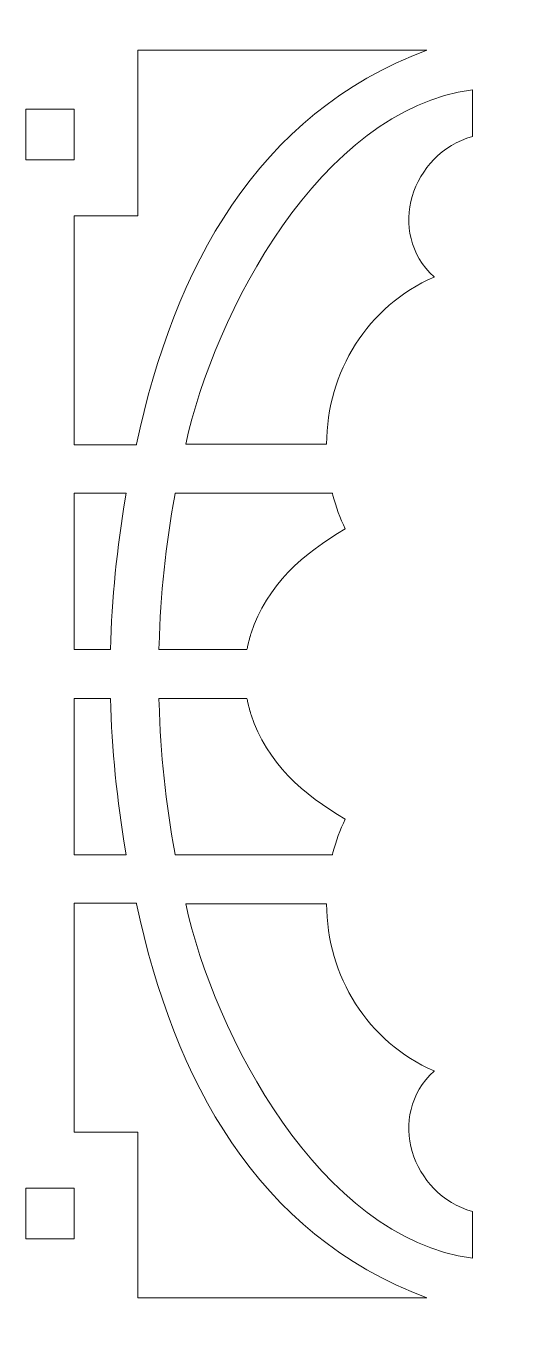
# Model space of a CAD drawing. Header units: centimetres. Extents: x -10 to 9.9, y -5 to 13.4.
# Drawn here: x 4.963 to 6.701, y 4.221 to 8.903 of the extents above; entities that cross this region are included whole.
import ezdxf

# ---------------------------------------------------------------- set-up
doc = ezdxf.new("R2010")
doc.units = ezdxf.units.CM
doc.header["$MEASUREMENT"] = 0
doc.layers.add('layer 1', color=7, linetype='Continuous')

msp = doc.modelspace()

# ---------------------------------------------------------------- linework, layer by layer
at = {"layer": 'layer 1', "color": 242, "lineweight": 9}
for points, knots in [([(0.17453, 13.44236), (0.17453, 13.44236), (0.34885, 13.44236), (0.34885, 13.44236), (0.34885, 13.44236), (0.34885, 13.44236), (9.75098, 13.44236), (9.75098, 13.44236), (9.75098, 13.44236), (9.75098, 13.44236), (9.9253, 13.44236), (9.9253, 13.44236), (9.9253, 13.44236), (9.9253, 13.44236), (9.9253, 13.26803), (9.9253, 13.26803), (9.9253, 13.26803), (9.9253, 13.26803), (9.9253, -4.82596), (9.9253, -4.82596), (9.9253, -4.82596), (9.9253, -4.82596), (9.9253, -5.00029), (9.9253, -5.00029), (9.9253, -5.00029), (9.9253, -5.00029), (9.75098, -5.00029), (9.75098, -5.00029), (9.75098, -5.00029), (9.75098, -5.00029), (0.34885, -5.00029), (0.34885, -5.00029), (0.34885, -5.00029), (0.34885, -5.00029), (0.17453, -5.00029), (0.17453, -5.00029), (0.17453, -5.00029), (0.17453, -5.00029), (0.17453, -4.82596), (0.17453, -4.82596), (0.17453, -4.82596), (0.17453, -4.82596), (0.17453, 13.26803), (0.17453, 13.26803), (0.17453, 13.26803), (0.17453, 13.26803), (0.17453, 13.44236), (0.17453, 13.44236)], [0, 0, 0, 0, 0.0769231, 0.0769231, 0.0769231, 0.0769231, 0.1538462, 0.1538462, 0.1538462, 0.1538462, 0.2307692, 0.2307692, 0.2307692, 0.2307692, 0.3076923, 0.3076923, 0.3076923, 0.3076923, 0.3846154, 0.3846154, 0.3846154, 0.3846154, 0.4615385, 0.4615385, 0.4615385, 0.4615385, 0.5384615, 0.5384615, 0.5384615, 0.5384615, 0.6153846, 0.6153846, 0.6153846, 0.6153846, 0.6923077, 0.6923077, 0.6923077, 0.6923077, 0.7692308, 0.7692308, 0.7692308, 0.7692308, 0.8461538, 0.8461538, 0.8461538, 0.8461538, 1, 1, 1, 1]), ([(5.13732, 7.39024), (5.13732, 7.39024), (5.13732, 8.21742), (5.13732, 8.21742), (5.13732, 8.21742), (5.13732, 8.21742), (5.35733, 8.21742), (5.35733, 8.21742), (5.35733, 8.21742), (5.35733, 8.21742), (5.36655, 8.21742), (5.36655, 8.21742), (5.36655, 8.21742), (5.36655, 8.21742), (5.36655, 8.81528), (5.36655, 8.81528), (5.36655, 8.81528), (5.36655, 8.81528), (6.4114, 8.81528), (6.4114, 8.81528), (6.4114, 8.81528), (5.79519, 8.58429), (5.49914, 8.03008), (5.36196, 7.39182), (5.36196, 7.39182), (5.36196, 7.39182), (5.36182, 7.39128), (5.36182, 7.39128), (5.36182, 7.39128), (5.36182, 7.39128), (5.36181, 7.39128), (5.36181, 7.39128), (5.36181, 7.39128), (5.36181, 7.39128), (5.36171, 7.39076), (5.36171, 7.39076), (5.36171, 7.39076), (5.36171, 7.39076), (5.36169, 7.39076), (5.36169, 7.39076), (5.36169, 7.39076), (5.36169, 7.39076), (5.36156, 7.39024), (5.36156, 7.39024), (5.36156, 7.39024), (5.36156, 7.39024), (5.36155, 7.39024), (5.36155, 7.39024), (5.36155, 7.39024), (5.36155, 7.39024), (5.13732, 7.39024), (5.13732, 7.39024)], [0, 0, 0, 0, 0.0714286, 0.0714286, 0.0714286, 0.0714286, 0.1428571, 0.1428571, 0.1428571, 0.1428571, 0.2142857, 0.2142857, 0.2142857, 0.2142857, 0.2857143, 0.2857143, 0.2857143, 0.2857143, 0.3571429, 0.3571429, 0.3571429, 0.3571429, 0.4285714, 0.4285714, 0.4285714, 0.4285714, 0.5, 0.5, 0.5, 0.5, 0.5714286, 0.5714286, 0.5714286, 0.5714286, 0.6428571, 0.6428571, 0.6428571, 0.6428571, 0.7142857, 0.7142857, 0.7142857, 0.7142857, 0.7857143, 0.7857143, 0.7857143, 0.7857143, 0.8571429, 0.8571429, 0.8571429, 0.8571429, 1, 1, 1, 1]), ([(5.53983, 7.39182), (5.64386, 7.86273), (6.02415, 8.59905), (6.57607, 8.67273), (6.57607, 8.67273), (6.57607, 8.67273), (6.57607, 8.50359), (6.57607, 8.50359), (6.57607, 8.50359), (6.35688, 8.44322), (6.26204, 8.1568), (6.43729, 7.99626), (6.43729, 7.99626), (6.43729, 7.99626), (6.43726, 7.99624), (6.43726, 7.99624), (6.43726, 7.99624), (6.1973, 7.88973), (6.05053, 7.65575), (6.04877, 7.39182), (6.04877, 7.39182), (6.04877, 7.39182), (5.53983, 7.39182), (5.53983, 7.39182)], [0, 0, 0, 0, 0.1428571, 0.1428571, 0.1428571, 0.1428571, 0.2857143, 0.2857143, 0.2857143, 0.2857143, 0.4285714, 0.4285714, 0.4285714, 0.4285714, 0.5714286, 0.5714286, 0.5714286, 0.5714286, 0.7142857, 0.7142857, 0.7142857, 0.7142857, 1, 1, 1, 1]), ([(5.13722, 8.60229), (5.13722, 8.60229), (5.13722, 8.41961), (5.13722, 8.41961), (5.13722, 8.41961), (5.13722, 8.41961), (4.96261, 8.41961), (4.96261, 8.41961), (4.96261, 8.41961), (4.96261, 8.41961), (4.96261, 8.60229), (4.96261, 8.60229), (4.96261, 8.60229), (4.96261, 8.60229), (5.13722, 8.60229), (5.13722, 8.60229)], [0, 0, 0, 0, 0.2, 0.2, 0.2, 0.2, 0.4, 0.4, 0.4, 0.4, 0.6, 0.6, 0.6, 0.6, 1, 1, 1, 1]), ([(5.13732, 6.6501), (5.13732, 6.6501), (5.13732, 7.21591), (5.13732, 7.21591), (5.13732, 7.21591), (5.13732, 7.21591), (5.32481, 7.21591), (5.32481, 7.21591), (5.32481, 7.21591), (5.32481, 7.21591), (5.32364, 7.20902), (5.32364, 7.20902), (5.32364, 7.20902), (5.32364, 7.20902), (5.32362, 7.20902), (5.32362, 7.20902), (5.32362, 7.20902), (5.32362, 7.20902), (5.32361, 7.20902), (5.32361, 7.20902), (5.32361, 7.20902), (5.32361, 7.20902), (5.3236, 7.20902), (5.3236, 7.20902), (5.3236, 7.20902), (5.3236, 7.20902), (5.32212, 7.20052), (5.32212, 7.20052), (5.32212, 7.20052), (5.32212, 7.20052), (5.32211, 7.20052), (5.32211, 7.20052), (5.32211, 7.20052), (5.32211, 7.20052), (5.32209, 7.20052), (5.32209, 7.20052), (5.32209, 7.20052), (5.32209, 7.20052), (5.32207, 7.20052), (5.32207, 7.20052), (5.32207, 7.20052), (5.2919, 7.01866), (5.27279, 6.83428), (5.26826, 6.6501), (5.26826, 6.6501), (5.26826, 6.6501), (5.26824, 6.6501), (5.26824, 6.6501), (5.26824, 6.6501), (5.26824, 6.6501), (5.13732, 6.6501), (5.13732, 6.6501)], [0, 0, 0, 0, 0.0714286, 0.0714286, 0.0714286, 0.0714286, 0.1428571, 0.1428571, 0.1428571, 0.1428571, 0.2142857, 0.2142857, 0.2142857, 0.2142857, 0.2857143, 0.2857143, 0.2857143, 0.2857143, 0.3571429, 0.3571429, 0.3571429, 0.3571429, 0.4285714, 0.4285714, 0.4285714, 0.4285714, 0.5, 0.5, 0.5, 0.5, 0.5714286, 0.5714286, 0.5714286, 0.5714286, 0.6428571, 0.6428571, 0.6428571, 0.6428571, 0.7142857, 0.7142857, 0.7142857, 0.7142857, 0.7857143, 0.7857143, 0.7857143, 0.7857143, 0.8571429, 0.8571429, 0.8571429, 0.8571429, 1, 1, 1, 1]), ([(6.11646, 7.08616), (5.96581, 6.99971), (5.83163, 6.88053), (5.77643, 6.70975), (5.77643, 6.70975), (5.77643, 6.70975), (5.77641, 6.70975), (5.77641, 6.70975), (5.77641, 6.70975), (5.77641, 6.70975), (5.77578, 6.70781), (5.77578, 6.70781), (5.77578, 6.70781), (5.77578, 6.70781), (5.77576, 6.70781), (5.77576, 6.70781), (5.77576, 6.70781), (5.77576, 6.70781), (5.77431, 6.70295), (5.77431, 6.70295), (5.77431, 6.70295), (5.77431, 6.70295), (5.77429, 6.70295), (5.77429, 6.70295), (5.77429, 6.70295), (5.77429, 6.70295), (5.77404, 6.70203), (5.77404, 6.70203), (5.77404, 6.70203), (5.77404, 6.70203), (5.77402, 6.70203), (5.77402, 6.70203), (5.77402, 6.70203), (5.77402, 6.70203), (5.774, 6.70193), (5.774, 6.70193), (5.774, 6.70193), (5.774, 6.70193), (5.77397, 6.70193), (5.77397, 6.70193), (5.77397, 6.70193), (5.77397, 6.70193), (5.7723, 6.69613), (5.7723, 6.69613), (5.7723, 6.69613), (5.7723, 6.69613), (5.77228, 6.69613), (5.77228, 6.69613), (5.77228, 6.69613), (5.77228, 6.69613), (5.77206, 6.69529), (5.77206, 6.69529), (5.77206, 6.69529), (5.77206, 6.69529), (5.77205, 6.69529), (5.77205, 6.69529), (5.77205, 6.69529), (5.77205, 6.69529), (5.77026, 6.68887), (5.77026, 6.68887), (5.77026, 6.68887), (5.77026, 6.68887), (5.77025, 6.68887), (5.77025, 6.68887), (5.77025, 6.68887), (5.77025, 6.68887), (5.77007, 6.68811), (5.77007, 6.68811), (5.77007, 6.68811), (5.77007, 6.68811), (5.77006, 6.68811), (5.77006, 6.68811), (5.77006, 6.68811), (5.77006, 6.68811), (5.76816, 6.68083), (5.76816, 6.68083), (5.76816, 6.68083), (5.76816, 6.68083), (5.76814, 6.68083), (5.76814, 6.68083), (5.76814, 6.68083), (5.76814, 6.68083), (5.76812, 6.68068), (5.76812, 6.68068), (5.76812, 6.68068), (5.76812, 6.68068), (5.7681, 6.68068), (5.7681, 6.68068), (5.7681, 6.68068), (5.7681, 6.68068), (5.76693, 6.67592), (5.76693, 6.67592), (5.76693, 6.67592), (5.76693, 6.67592), (5.76692, 6.67592), (5.76692, 6.67592), (5.76692, 6.67592), (5.76692, 6.67592), (5.76672, 6.67501), (5.76672, 6.67501), (5.76672, 6.67501), (5.76672, 6.67501), (5.7667, 6.67501), (5.7667, 6.67501), (5.7667, 6.67501), (5.7667, 6.67501), (5.7648, 6.66676), (5.7648, 6.66676), (5.7648, 6.66676), (5.7648, 6.66676), (5.76479, 6.66676), (5.76479, 6.66676), (5.76479, 6.66676), (5.76479, 6.66676), (5.7646, 6.66587), (5.7646, 6.66587), (5.7646, 6.66587), (5.7646, 6.66587), (5.76458, 6.66587), (5.76458, 6.66587), (5.76458, 6.66587), (5.76458, 6.66587), (5.76345, 6.6604), (5.76345, 6.6604), (5.76345, 6.6604), (5.76345, 6.6604), (5.76344, 6.6604), (5.76344, 6.6604), (5.76344, 6.6604), (5.76344, 6.6604), (5.76327, 6.65953), (5.76327, 6.65953), (5.76327, 6.65953), (5.76327, 6.65953), (5.76326, 6.65953), (5.76326, 6.65953), (5.76326, 6.65953), (5.76326, 6.65953), (5.76304, 6.65846), (5.76304, 6.65846), (5.76304, 6.65846), (5.76304, 6.65846), (5.76303, 6.65846), (5.76303, 6.65846), (5.76303, 6.65846), (5.76303, 6.65846), (5.76198, 6.65308), (5.76198, 6.65308), (5.76198, 6.65308), (5.76198, 6.65308), (5.76196, 6.65308), (5.76196, 6.65308), (5.76196, 6.65308), (5.76196, 6.65308), (5.76139, 6.6501), (5.76139, 6.6501), (5.76139, 6.6501), (5.76139, 6.6501), (5.76138, 6.6501), (5.76138, 6.6501), (5.76138, 6.6501), (5.76138, 6.6501), (5.76136, 6.6501), (5.76136, 6.6501), (5.76136, 6.6501), (5.76136, 6.6501), (5.44312, 6.6501), (5.44312, 6.6501), (5.44312, 6.6501), (5.44312, 6.6501), (5.44332, 6.65771), (5.44332, 6.65771), (5.44332, 6.65771), (5.44332, 6.65771), (5.44334, 6.65771), (5.44334, 6.65771), (5.44334, 6.65771), (5.44334, 6.65771), (5.44335, 6.65771), (5.44335, 6.65771), (5.44335, 6.65771), (5.44335, 6.65771), (5.44335, 6.65774), (5.44335, 6.65774), (5.44335, 6.65774), (5.44335, 6.65774), (5.44356, 6.66696), (5.44356, 6.66696), (5.44356, 6.66696), (5.44356, 6.66696), (5.44357, 6.66696), (5.44357, 6.66696), (5.44357, 6.66696), (5.44357, 6.66696), (5.44359, 6.66696), (5.44359, 6.66696), (5.44359, 6.66696), (5.44359, 6.66696), (5.44359, 6.66698), (5.44359, 6.66698), (5.44359, 6.66698), (5.44876, 6.84854), (5.46851, 7.02972), (5.50008, 7.20745), (5.50008, 7.20745), (5.50008, 7.20745), (5.5001, 7.20745), (5.5001, 7.20745), (5.5001, 7.20745), (5.5001, 7.20745), (5.50011, 7.20745), (5.50011, 7.20745), (5.50011, 7.20745), (5.50011, 7.20745), (5.50012, 7.20745), (5.50012, 7.20745), (5.50012, 7.20745), (5.50012, 7.20745), (5.50161, 7.21591), (5.50161, 7.21591), (5.50161, 7.21591), (5.50161, 7.21591), (5.50163, 7.21591), (5.50163, 7.21591), (5.50163, 7.21591), (5.50163, 7.21591), (5.50165, 7.21591), (5.50165, 7.21591), (5.50165, 7.21591), (5.50165, 7.21591), (5.50166, 7.21591), (5.50166, 7.21591), (5.50166, 7.21591), (5.50166, 7.21591), (6.06954, 7.21591), (6.06954, 7.21591), (6.06954, 7.21591), (6.06954, 7.21591), (6.06956, 7.21591), (6.06956, 7.21591), (6.06956, 7.21591), (6.06956, 7.21591), (6.07012, 7.21378), (6.07012, 7.21378), (6.07012, 7.21378), (6.07012, 7.21378), (6.07013, 7.21378), (6.07013, 7.21378), (6.07013, 7.21378), (6.07013, 7.21378), (6.07065, 7.21164), (6.07065, 7.21164), (6.07065, 7.21164), (6.07065, 7.21164), (6.07066, 7.21164), (6.07066, 7.21164), (6.07066, 7.21164), (6.07066, 7.21164), (6.07121, 7.2095), (6.07121, 7.2095), (6.07121, 7.2095), (6.07121, 7.2095), (6.07123, 7.2095), (6.07123, 7.2095), (6.07123, 7.2095), (6.07123, 7.2095), (6.07175, 7.2074), (6.07175, 7.2074), (6.07175, 7.2074), (6.07175, 7.2074), (6.07177, 7.2074), (6.07177, 7.2074), (6.07177, 7.2074), (6.08256, 7.16585), (6.09782, 7.12497), (6.11646, 7.08616)], [0, 0, 0, 0, 0.0142857, 0.0142857, 0.0142857, 0.0142857, 0.0285714, 0.0285714, 0.0285714, 0.0285714, 0.0428571, 0.0428571, 0.0428571, 0.0428571, 0.0571429, 0.0571429, 0.0571429, 0.0571429, 0.0714286, 0.0714286, 0.0714286, 0.0714286, 0.0857143, 0.0857143, 0.0857143, 0.0857143, 0.1, 0.1, 0.1, 0.1, 0.1142857, 0.1142857, 0.1142857, 0.1142857, 0.1285714, 0.1285714, 0.1285714, 0.1285714, 0.1428571, 0.1428571, 0.1428571, 0.1428571, 0.1571429, 0.1571429, 0.1571429, 0.1571429, 0.1714286, 0.1714286, 0.1714286, 0.1714286, 0.1857143, 0.1857143, 0.1857143, 0.1857143, 0.2, 0.2, 0.2, 0.2, 0.2142857, 0.2142857, 0.2142857, 0.2142857, 0.2285714, 0.2285714, 0.2285714, 0.2285714, 0.2428571, 0.2428571, 0.2428571, 0.2428571, 0.2571429, 0.2571429, 0.2571429, 0.2571429, 0.2714286, 0.2714286, 0.2714286, 0.2714286, 0.2857143, 0.2857143, 0.2857143, 0.2857143, 0.3, 0.3, 0.3, 0.3, 0.3142857, 0.3142857, 0.3142857, 0.3142857, 0.3285714, 0.3285714, 0.3285714, 0.3285714, 0.3428571, 0.3428571, 0.3428571, 0.3428571, 0.3571429, 0.3571429, 0.3571429, 0.3571429, 0.3714286, 0.3714286, 0.3714286, 0.3714286, 0.3857143, 0.3857143, 0.3857143, 0.3857143, 0.4, 0.4, 0.4, 0.4, 0.4142857, 0.4142857, 0.4142857, 0.4142857, 0.4285714, 0.4285714, 0.4285714, 0.4285714, 0.4428571, 0.4428571, 0.4428571, 0.4428571, 0.4571429, 0.4571429, 0.4571429, 0.4571429, 0.4714286, 0.4714286, 0.4714286, 0.4714286, 0.4857143, 0.4857143, 0.4857143, 0.4857143, 0.5, 0.5, 0.5, 0.5, 0.5142857, 0.5142857, 0.5142857, 0.5142857, 0.5285714, 0.5285714, 0.5285714, 0.5285714, 0.5428571, 0.5428571, 0.5428571, 0.5428571, 0.5571429, 0.5571429, 0.5571429, 0.5571429, 0.5714286, 0.5714286, 0.5714286, 0.5714286, 0.5857143, 0.5857143, 0.5857143, 0.5857143, 0.6, 0.6, 0.6, 0.6, 0.6142857, 0.6142857, 0.6142857, 0.6142857, 0.6285714, 0.6285714, 0.6285714, 0.6285714, 0.6428571, 0.6428571, 0.6428571, 0.6428571, 0.6571429, 0.6571429, 0.6571429, 0.6571429, 0.6714286, 0.6714286, 0.6714286, 0.6714286, 0.6857143, 0.6857143, 0.6857143, 0.6857143, 0.7, 0.7, 0.7, 0.7, 0.7142857, 0.7142857, 0.7142857, 0.7142857, 0.7285714, 0.7285714, 0.7285714, 0.7285714, 0.7428571, 0.7428571, 0.7428571, 0.7428571, 0.7571429, 0.7571429, 0.7571429, 0.7571429, 0.7714286, 0.7714286, 0.7714286, 0.7714286, 0.7857143, 0.7857143, 0.7857143, 0.7857143, 0.8, 0.8, 0.8, 0.8, 0.8142857, 0.8142857, 0.8142857, 0.8142857, 0.8285714, 0.8285714, 0.8285714, 0.8285714, 0.8428571, 0.8428571, 0.8428571, 0.8428571, 0.8571429, 0.8571429, 0.8571429, 0.8571429, 0.8714286, 0.8714286, 0.8714286, 0.8714286, 0.8857143, 0.8857143, 0.8857143, 0.8857143, 0.9, 0.9, 0.9, 0.9, 0.9142857, 0.9142857, 0.9142857, 0.9142857, 0.9285714, 0.9285714, 0.9285714, 0.9285714, 0.9428571, 0.9428571, 0.9428571, 0.9428571, 0.9571429, 0.9571429, 0.9571429, 0.9571429, 0.9714286, 0.9714286, 0.9714286, 0.9714286, 1, 1, 1, 1]), ([(5.13732, 5.90837), (5.13732, 5.90837), (5.13732, 6.47419), (5.13732, 6.47419), (5.13732, 6.47419), (5.13732, 6.47419), (5.26824, 6.47419), (5.26824, 6.47419), (5.26824, 6.47419), (5.26824, 6.47419), (5.26826, 6.47419), (5.26826, 6.47419), (5.26826, 6.47419), (5.27279, 6.29001), (5.2919, 6.10563), (5.32207, 5.92376), (5.32207, 5.92376), (5.32207, 5.92376), (5.32209, 5.92376), (5.32209, 5.92376), (5.32209, 5.92376), (5.32209, 5.92376), (5.32211, 5.92376), (5.32211, 5.92376), (5.32211, 5.92376), (5.32211, 5.92376), (5.32212, 5.92376), (5.32212, 5.92376), (5.32212, 5.92376), (5.32212, 5.92376), (5.3236, 5.91527), (5.3236, 5.91527), (5.3236, 5.91527), (5.3236, 5.91527), (5.32361, 5.91527), (5.32361, 5.91527), (5.32361, 5.91527), (5.32361, 5.91527), (5.32362, 5.91527), (5.32362, 5.91527), (5.32362, 5.91527), (5.32362, 5.91527), (5.32364, 5.91527), (5.32364, 5.91527), (5.32364, 5.91527), (5.32364, 5.91527), (5.32481, 5.90837), (5.32481, 5.90837), (5.32481, 5.90837), (5.32481, 5.90837), (5.13732, 5.90837), (5.13732, 5.90837)], [0, 0, 0, 0, 0.0714286, 0.0714286, 0.0714286, 0.0714286, 0.1428571, 0.1428571, 0.1428571, 0.1428571, 0.2142857, 0.2142857, 0.2142857, 0.2142857, 0.2857143, 0.2857143, 0.2857143, 0.2857143, 0.3571429, 0.3571429, 0.3571429, 0.3571429, 0.4285714, 0.4285714, 0.4285714, 0.4285714, 0.5, 0.5, 0.5, 0.5, 0.5714286, 0.5714286, 0.5714286, 0.5714286, 0.6428571, 0.6428571, 0.6428571, 0.6428571, 0.7142857, 0.7142857, 0.7142857, 0.7142857, 0.7857143, 0.7857143, 0.7857143, 0.7857143, 0.8571429, 0.8571429, 0.8571429, 0.8571429, 1, 1, 1, 1]), ([(6.11646, 6.03813), (5.96581, 6.12456), (5.83163, 6.24375), (5.77643, 6.41454), (5.77643, 6.41454), (5.77643, 6.41454), (5.77641, 6.41454), (5.77641, 6.41454), (5.77641, 6.41454), (5.77641, 6.41454), (5.77578, 6.41649), (5.77578, 6.41649), (5.77578, 6.41649), (5.77578, 6.41649), (5.77576, 6.41649), (5.77576, 6.41649), (5.77576, 6.41649), (5.77576, 6.41649), (5.77431, 6.42134), (5.77431, 6.42134), (5.77431, 6.42134), (5.77431, 6.42134), (5.77429, 6.42134), (5.77429, 6.42134), (5.77429, 6.42134), (5.77429, 6.42134), (5.77404, 6.42226), (5.77404, 6.42226), (5.77404, 6.42226), (5.77404, 6.42226), (5.77402, 6.42226), (5.77402, 6.42226), (5.77402, 6.42226), (5.77402, 6.42226), (5.774, 6.42236), (5.774, 6.42236), (5.774, 6.42236), (5.774, 6.42236), (5.77397, 6.42236), (5.77397, 6.42236), (5.77397, 6.42236), (5.77397, 6.42236), (5.7723, 6.42815), (5.7723, 6.42815), (5.7723, 6.42815), (5.7723, 6.42815), (5.77228, 6.42815), (5.77228, 6.42815), (5.77228, 6.42815), (5.77228, 6.42815), (5.77206, 6.42899), (5.77206, 6.42899), (5.77206, 6.42899), (5.77206, 6.42899), (5.77205, 6.42899), (5.77205, 6.42899), (5.77205, 6.42899), (5.77205, 6.42899), (5.77026, 6.43542), (5.77026, 6.43542), (5.77026, 6.43542), (5.77026, 6.43542), (5.77025, 6.43542), (5.77025, 6.43542), (5.77025, 6.43542), (5.77025, 6.43542), (5.77007, 6.43618), (5.77007, 6.43618), (5.77007, 6.43618), (5.77007, 6.43618), (5.77006, 6.43618), (5.77006, 6.43618), (5.77006, 6.43618), (5.77006, 6.43618), (5.76816, 6.44347), (5.76816, 6.44347), (5.76816, 6.44347), (5.76816, 6.44347), (5.76814, 6.44347), (5.76814, 6.44347), (5.76814, 6.44347), (5.76814, 6.44347), (5.76812, 6.4436), (5.76812, 6.4436), (5.76812, 6.4436), (5.76812, 6.4436), (5.7681, 6.4436), (5.7681, 6.4436), (5.7681, 6.4436), (5.7681, 6.4436), (5.76693, 6.44837), (5.76693, 6.44837), (5.76693, 6.44837), (5.76693, 6.44837), (5.76692, 6.44837), (5.76692, 6.44837), (5.76692, 6.44837), (5.76692, 6.44837), (5.76672, 6.44927), (5.76672, 6.44927), (5.76672, 6.44927), (5.76672, 6.44927), (5.7667, 6.44927), (5.7667, 6.44927), (5.7667, 6.44927), (5.7667, 6.44927), (5.7648, 6.45753), (5.7648, 6.45753), (5.7648, 6.45753), (5.7648, 6.45753), (5.76479, 6.45753), (5.76479, 6.45753), (5.76479, 6.45753), (5.76479, 6.45753), (5.7646, 6.45842), (5.7646, 6.45842), (5.7646, 6.45842), (5.7646, 6.45842), (5.76458, 6.45842), (5.76458, 6.45842), (5.76458, 6.45842), (5.76458, 6.45842), (5.76345, 6.46389), (5.76345, 6.46389), (5.76345, 6.46389), (5.76345, 6.46389), (5.76344, 6.46389), (5.76344, 6.46389), (5.76344, 6.46389), (5.76344, 6.46389), (5.76327, 6.46477), (5.76327, 6.46477), (5.76327, 6.46477), (5.76327, 6.46477), (5.76326, 6.46477), (5.76326, 6.46477), (5.76326, 6.46477), (5.76326, 6.46477), (5.76304, 6.46583), (5.76304, 6.46583), (5.76304, 6.46583), (5.76304, 6.46583), (5.76303, 6.46583), (5.76303, 6.46583), (5.76303, 6.46583), (5.76303, 6.46583), (5.76198, 6.47119), (5.76198, 6.47119), (5.76198, 6.47119), (5.76198, 6.47119), (5.76196, 6.47119), (5.76196, 6.47119), (5.76196, 6.47119), (5.76196, 6.47119), (5.76139, 6.47419), (5.76139, 6.47419), (5.76139, 6.47419), (5.76139, 6.47419), (5.76138, 6.47419), (5.76138, 6.47419), (5.76138, 6.47419), (5.76138, 6.47419), (5.76136, 6.47419), (5.76136, 6.47419), (5.76136, 6.47419), (5.76136, 6.47419), (5.44312, 6.47419), (5.44312, 6.47419), (5.44312, 6.47419), (5.44312, 6.47419), (5.44332, 6.46658), (5.44332, 6.46658), (5.44332, 6.46658), (5.44332, 6.46658), (5.44334, 6.46658), (5.44334, 6.46658), (5.44334, 6.46658), (5.44334, 6.46658), (5.44335, 6.46658), (5.44335, 6.46658), (5.44335, 6.46658), (5.44335, 6.46658), (5.44335, 6.46654), (5.44335, 6.46654), (5.44335, 6.46654), (5.44335, 6.46654), (5.44356, 6.45734), (5.44356, 6.45734), (5.44356, 6.45734), (5.44356, 6.45734), (5.44357, 6.45734), (5.44357, 6.45734), (5.44357, 6.45734), (5.44357, 6.45734), (5.44359, 6.45734), (5.44359, 6.45734), (5.44359, 6.45734), (5.44359, 6.45734), (5.44359, 6.4573), (5.44359, 6.4573), (5.44359, 6.4573), (5.44876, 6.27575), (5.46851, 6.09457), (5.50008, 5.91684), (5.50008, 5.91684), (5.50008, 5.91684), (5.5001, 5.91684), (5.5001, 5.91684), (5.5001, 5.91684), (5.5001, 5.91684), (5.50011, 5.91684), (5.50011, 5.91684), (5.50011, 5.91684), (5.50011, 5.91684), (5.50012, 5.91684), (5.50012, 5.91684), (5.50012, 5.91684), (5.50012, 5.91684), (5.50161, 5.90837), (5.50161, 5.90837), (5.50161, 5.90837), (5.50161, 5.90837), (5.50163, 5.90837), (5.50163, 5.90837), (5.50163, 5.90837), (5.50163, 5.90837), (5.50165, 5.90837), (5.50165, 5.90837), (5.50165, 5.90837), (5.50165, 5.90837), (5.50166, 5.90837), (5.50166, 5.90837), (5.50166, 5.90837), (5.50166, 5.90837), (6.06954, 5.90837), (6.06954, 5.90837), (6.06954, 5.90837), (6.06954, 5.90837), (6.06956, 5.90837), (6.06956, 5.90837), (6.06956, 5.90837), (6.06956, 5.90837), (6.07012, 5.91051), (6.07012, 5.91051), (6.07012, 5.91051), (6.07012, 5.91051), (6.07013, 5.91051), (6.07013, 5.91051), (6.07013, 5.91051), (6.07013, 5.91051), (6.07065, 5.91264), (6.07065, 5.91264), (6.07065, 5.91264), (6.07065, 5.91264), (6.07066, 5.91264), (6.07066, 5.91264), (6.07066, 5.91264), (6.07066, 5.91264), (6.07121, 5.91478), (6.07121, 5.91478), (6.07121, 5.91478), (6.07121, 5.91478), (6.07123, 5.91478), (6.07123, 5.91478), (6.07123, 5.91478), (6.07123, 5.91478), (6.07175, 5.91687), (6.07175, 5.91687), (6.07175, 5.91687), (6.07175, 5.91687), (6.07177, 5.91687), (6.07177, 5.91687), (6.07177, 5.91687), (6.08256, 5.95844), (6.09782, 5.99932), (6.11646, 6.03813)], [0, 0, 0, 0, 0.0142857, 0.0142857, 0.0142857, 0.0142857, 0.0285714, 0.0285714, 0.0285714, 0.0285714, 0.0428571, 0.0428571, 0.0428571, 0.0428571, 0.0571429, 0.0571429, 0.0571429, 0.0571429, 0.0714286, 0.0714286, 0.0714286, 0.0714286, 0.0857143, 0.0857143, 0.0857143, 0.0857143, 0.1, 0.1, 0.1, 0.1, 0.1142857, 0.1142857, 0.1142857, 0.1142857, 0.1285714, 0.1285714, 0.1285714, 0.1285714, 0.1428571, 0.1428571, 0.1428571, 0.1428571, 0.1571429, 0.1571429, 0.1571429, 0.1571429, 0.1714286, 0.1714286, 0.1714286, 0.1714286, 0.1857143, 0.1857143, 0.1857143, 0.1857143, 0.2, 0.2, 0.2, 0.2, 0.2142857, 0.2142857, 0.2142857, 0.2142857, 0.2285714, 0.2285714, 0.2285714, 0.2285714, 0.2428571, 0.2428571, 0.2428571, 0.2428571, 0.2571429, 0.2571429, 0.2571429, 0.2571429, 0.2714286, 0.2714286, 0.2714286, 0.2714286, 0.2857143, 0.2857143, 0.2857143, 0.2857143, 0.3, 0.3, 0.3, 0.3, 0.3142857, 0.3142857, 0.3142857, 0.3142857, 0.3285714, 0.3285714, 0.3285714, 0.3285714, 0.3428571, 0.3428571, 0.3428571, 0.3428571, 0.3571429, 0.3571429, 0.3571429, 0.3571429, 0.3714286, 0.3714286, 0.3714286, 0.3714286, 0.3857143, 0.3857143, 0.3857143, 0.3857143, 0.4, 0.4, 0.4, 0.4, 0.4142857, 0.4142857, 0.4142857, 0.4142857, 0.4285714, 0.4285714, 0.4285714, 0.4285714, 0.4428571, 0.4428571, 0.4428571, 0.4428571, 0.4571429, 0.4571429, 0.4571429, 0.4571429, 0.4714286, 0.4714286, 0.4714286, 0.4714286, 0.4857143, 0.4857143, 0.4857143, 0.4857143, 0.5, 0.5, 0.5, 0.5, 0.5142857, 0.5142857, 0.5142857, 0.5142857, 0.5285714, 0.5285714, 0.5285714, 0.5285714, 0.5428571, 0.5428571, 0.5428571, 0.5428571, 0.5571429, 0.5571429, 0.5571429, 0.5571429, 0.5714286, 0.5714286, 0.5714286, 0.5714286, 0.5857143, 0.5857143, 0.5857143, 0.5857143, 0.6, 0.6, 0.6, 0.6, 0.6142857, 0.6142857, 0.6142857, 0.6142857, 0.6285714, 0.6285714, 0.6285714, 0.6285714, 0.6428571, 0.6428571, 0.6428571, 0.6428571, 0.6571429, 0.6571429, 0.6571429, 0.6571429, 0.6714286, 0.6714286, 0.6714286, 0.6714286, 0.6857143, 0.6857143, 0.6857143, 0.6857143, 0.7, 0.7, 0.7, 0.7, 0.7142857, 0.7142857, 0.7142857, 0.7142857, 0.7285714, 0.7285714, 0.7285714, 0.7285714, 0.7428571, 0.7428571, 0.7428571, 0.7428571, 0.7571429, 0.7571429, 0.7571429, 0.7571429, 0.7714286, 0.7714286, 0.7714286, 0.7714286, 0.7857143, 0.7857143, 0.7857143, 0.7857143, 0.8, 0.8, 0.8, 0.8, 0.8142857, 0.8142857, 0.8142857, 0.8142857, 0.8285714, 0.8285714, 0.8285714, 0.8285714, 0.8428571, 0.8428571, 0.8428571, 0.8428571, 0.8571429, 0.8571429, 0.8571429, 0.8571429, 0.8714286, 0.8714286, 0.8714286, 0.8714286, 0.8857143, 0.8857143, 0.8857143, 0.8857143, 0.9, 0.9, 0.9, 0.9, 0.9142857, 0.9142857, 0.9142857, 0.9142857, 0.9285714, 0.9285714, 0.9285714, 0.9285714, 0.9428571, 0.9428571, 0.9428571, 0.9428571, 0.9571429, 0.9571429, 0.9571429, 0.9571429, 0.9714286, 0.9714286, 0.9714286, 0.9714286, 1, 1, 1, 1]), ([(5.36655, 4.30901), (5.36655, 4.30901), (5.36655, 4.90527), (5.36655, 4.90527), (5.36655, 4.90527), (5.36655, 4.90527), (5.3665, 4.90527), (5.3665, 4.90527), (5.3665, 4.90527), (5.3665, 4.90527), (5.3665, 4.90688), (5.3665, 4.90688), (5.3665, 4.90688), (5.3665, 4.90688), (5.35729, 4.90688), (5.35729, 4.90688), (5.35729, 4.90688), (5.35729, 4.90688), (5.13732, 4.90688), (5.13732, 4.90688), (5.13732, 4.90688), (5.13732, 4.90688), (5.13732, 4.9069), (5.13732, 4.9069), (5.13732, 4.9069), (5.13732, 4.9069), (5.13732, 5.73404), (5.13732, 5.73404), (5.13732, 5.73404), (5.13732, 5.73404), (5.36155, 5.73404), (5.36155, 5.73404), (5.36155, 5.73404), (5.36155, 5.73404), (5.36156, 5.73404), (5.36156, 5.73404), (5.36156, 5.73404), (5.36156, 5.73404), (5.36169, 5.73352), (5.36169, 5.73352), (5.36169, 5.73352), (5.36169, 5.73352), (5.36171, 5.73352), (5.36171, 5.73352), (5.36171, 5.73352), (5.36171, 5.73352), (5.36181, 5.733), (5.36181, 5.733), (5.36181, 5.733), (5.36181, 5.733), (5.36182, 5.733), (5.36182, 5.733), (5.36182, 5.733), (5.36182, 5.733), (5.36196, 5.73248), (5.36196, 5.73248), (5.36196, 5.73248), (5.49914, 5.09422), (5.79517, 4.54001), (6.41137, 4.30903), (6.41137, 4.30903), (6.41137, 4.30903), (5.36655, 4.30901), (5.36655, 4.30901)], [0, 0, 0, 0, 0.0588235, 0.0588235, 0.0588235, 0.0588235, 0.1176471, 0.1176471, 0.1176471, 0.1176471, 0.1764706, 0.1764706, 0.1764706, 0.1764706, 0.2352941, 0.2352941, 0.2352941, 0.2352941, 0.2941176, 0.2941176, 0.2941176, 0.2941176, 0.3529412, 0.3529412, 0.3529412, 0.3529412, 0.4117647, 0.4117647, 0.4117647, 0.4117647, 0.4705882, 0.4705882, 0.4705882, 0.4705882, 0.5294118, 0.5294118, 0.5294118, 0.5294118, 0.5882353, 0.5882353, 0.5882353, 0.5882353, 0.6470588, 0.6470588, 0.6470588, 0.6470588, 0.7058824, 0.7058824, 0.7058824, 0.7058824, 0.7647059, 0.7647059, 0.7647059, 0.7647059, 0.8235294, 0.8235294, 0.8235294, 0.8235294, 0.8823529, 0.8823529, 0.8823529, 0.8823529, 1, 1, 1, 1]), ([(5.53983, 5.73248), (5.64386, 5.26155), (6.02415, 4.52523), (6.57607, 4.45156), (6.57607, 4.45156), (6.57607, 4.45156), (6.57607, 4.62069), (6.57607, 4.62069), (6.57607, 4.62069), (6.35688, 4.68106), (6.26204, 4.96748), (6.43729, 5.12802), (6.43729, 5.12802), (6.43729, 5.12802), (6.43726, 5.12804), (6.43726, 5.12804), (6.43726, 5.12804), (6.1973, 5.23455), (6.05053, 5.46854), (6.04877, 5.73248), (6.04877, 5.73248), (6.04877, 5.73248), (5.53983, 5.73248), (5.53983, 5.73248)], [0, 0, 0, 0, 0.1428571, 0.1428571, 0.1428571, 0.1428571, 0.2857143, 0.2857143, 0.2857143, 0.2857143, 0.4285714, 0.4285714, 0.4285714, 0.4285714, 0.5714286, 0.5714286, 0.5714286, 0.5714286, 0.7142857, 0.7142857, 0.7142857, 0.7142857, 1, 1, 1, 1]), ([(4.96261, 4.52201), (4.96261, 4.52201), (5.13722, 4.52203), (5.13722, 4.52203), (5.13722, 4.52203), (5.13722, 4.52203), (5.13722, 4.70467), (5.13722, 4.70467), (5.13722, 4.70467), (5.13722, 4.70467), (4.96261, 4.70467), (4.96261, 4.70467), (4.96261, 4.70467), (4.96261, 4.70467), (4.96261, 4.52201), (4.96261, 4.52201)], [0, 0, 0, 0, 0.2, 0.2, 0.2, 0.2, 0.4, 0.4, 0.4, 0.4, 0.6, 0.6, 0.6, 0.6, 1, 1, 1, 1])]:
    msp.add_open_spline(points, degree=3, knots=knots, dxfattribs=at)

doc.saveas('drawing.dxf')
